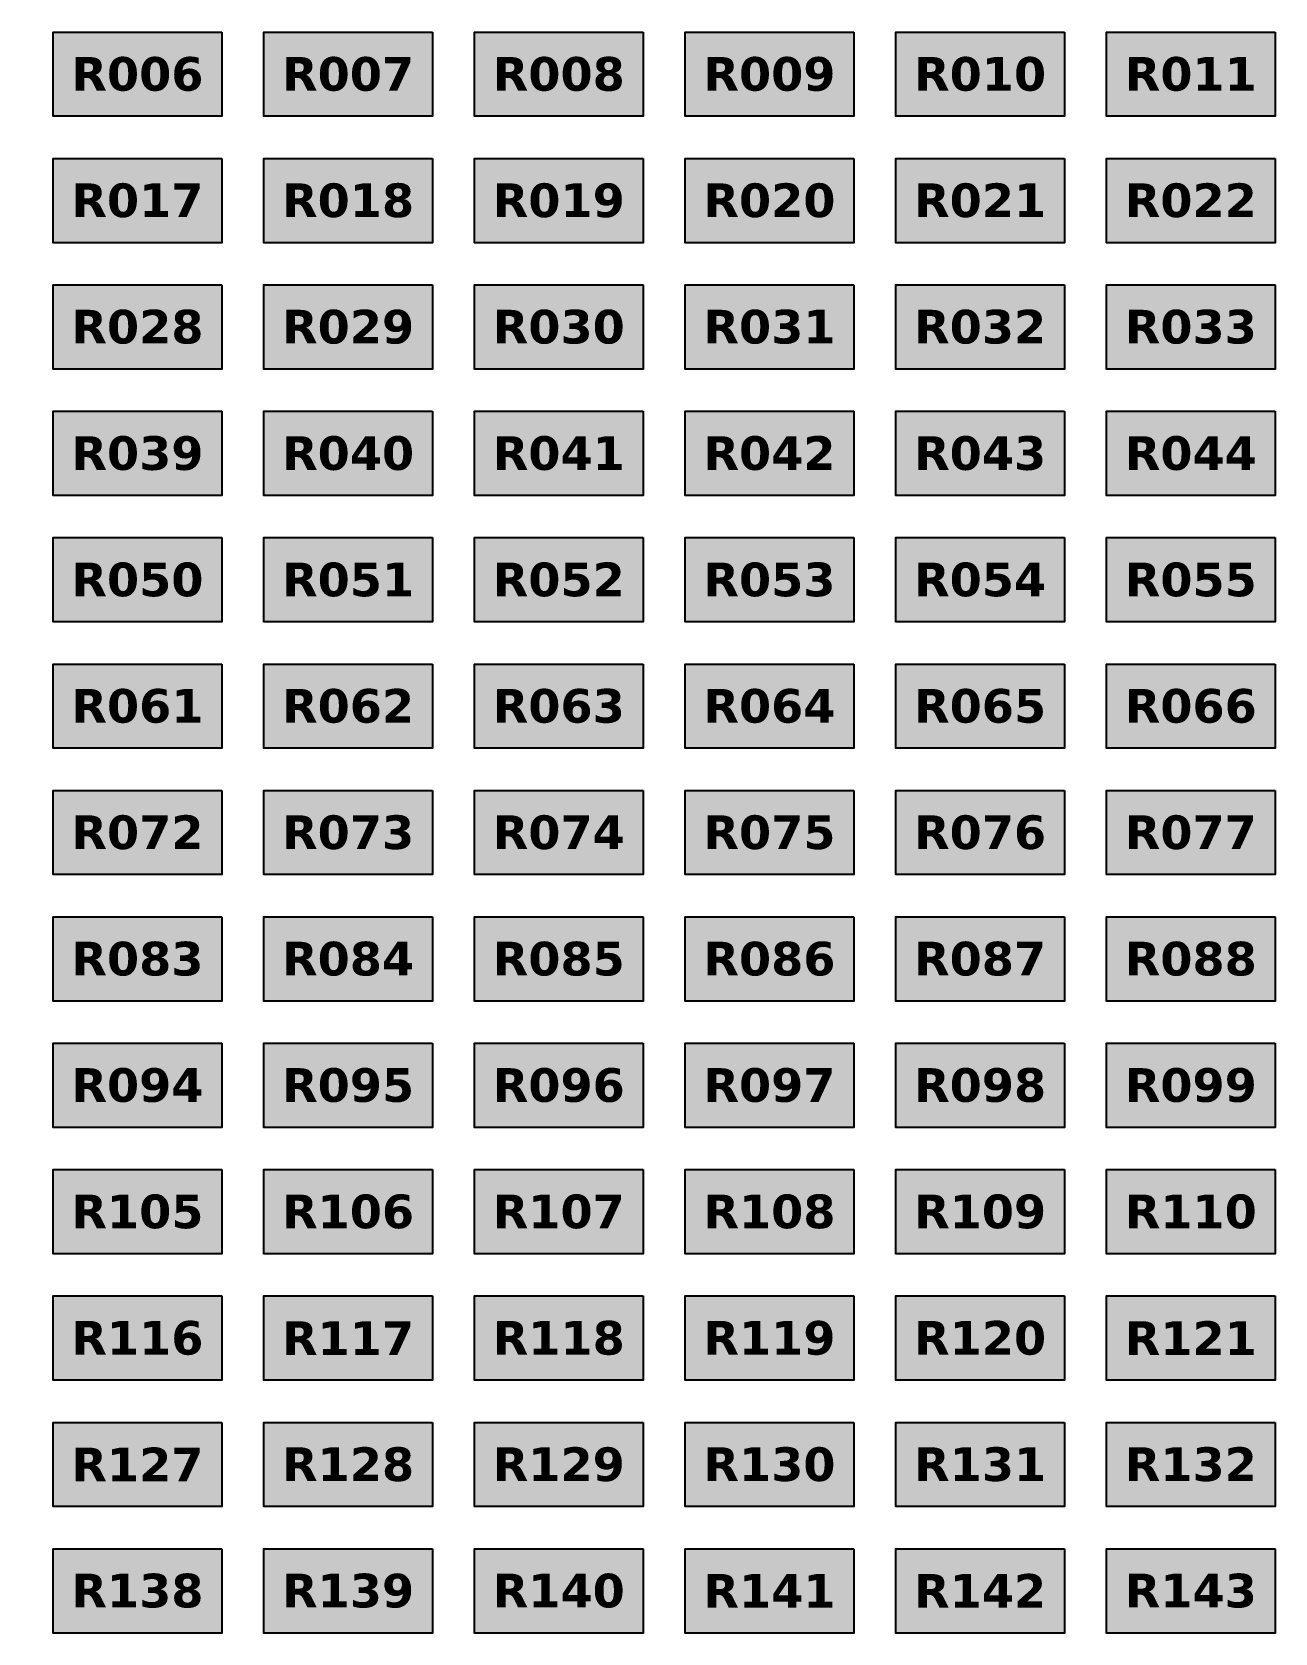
# Model space of a CAD drawing. Header units: millimetres. Extents: x 1820 to 2382, y 2557 to 2747.
# Drawn here: x 1942.1 to 2089.6, y 2557.2 to 2747.2 of the extents above; entities that cross this region are included whole.
import ezdxf

# ---------------------------------------------------------------- set-up
doc = ezdxf.new("R2010")
doc.units = ezdxf.units.MM
doc.styles.get("Standard").update_dxf_attribs({"font": 'arial.ttf'})

msp = doc.modelspace()

# ---------------------------------------------------------------- hatches: boundary and pattern name
h = msp.add_hatch(color=256)
h.dxf.hatch_style = 1
h.paths.add_polyline_path([(1839.58, 2737.21), (1839.58, 2747.21), (1819.58, 2747.21), (1819.58, 2737.21)])
h.paths.add_polyline_path([(1844.58, 2747.21), (1844.58, 2737.21), (1864.58, 2737.21), (1864.58, 2747.21)])
h.paths.add_polyline_path([(1869.58, 2747.21), (1869.58, 2737.21), (1889.58, 2737.21), (1889.58, 2747.21)])
h.paths.add_polyline_path([(1914.58, 2737.21), (1914.58, 2747.21), (1894.58, 2747.21), (1894.58, 2737.21)])
h.paths.add_polyline_path([(1939.58, 2737.21), (1939.58, 2747.21), (1919.58, 2747.21), (1919.58, 2737.21)])
h.paths.add_polyline_path([(1964.58, 2737.21), (1964.58, 2747.21), (1944.58, 2747.21), (1944.58, 2737.21)])
h.paths.add_polyline_path([(1969.58, 2737.21), (1989.58, 2737.21), (1989.58, 2747.21), (1969.58, 2747.21)])
h.paths.add_polyline_path([(2014.58, 2737.21), (2014.58, 2747.21), (1994.58, 2747.21), (1994.58, 2737.21)])
h.paths.add_polyline_path([(2019.58, 2737.21), (2039.58, 2737.21), (2039.58, 2747.21), (2019.58, 2747.21)])
h.paths.add_polyline_path([(2064.58, 2737.21), (2064.58, 2747.21), (2044.58, 2747.21), (2044.58, 2737.21)])
h.paths.add_polyline_path([(2089.58, 2737.21), (2089.58, 2747.21), (2069.58, 2747.21), (2069.58, 2737.21)])
h = msp.add_hatch(color=256)
h.dxf.hatch_style = 1
h.paths.add_polyline_path([(1839.58, 2722.21), (1839.58, 2732.21), (1819.58, 2732.21), (1819.58, 2722.21)])
h.paths.add_polyline_path([(1844.58, 2732.21), (1844.58, 2722.21), (1864.58, 2722.21), (1864.58, 2732.21)])
h.paths.add_polyline_path([(1869.58, 2732.21), (1869.58, 2722.21), (1889.58, 2722.21), (1889.58, 2732.21)])
h.paths.add_polyline_path([(1914.58, 2722.21), (1914.58, 2732.21), (1894.58, 2732.21), (1894.58, 2722.21)])
h.paths.add_polyline_path([(1939.58, 2722.21), (1939.58, 2732.21), (1919.58, 2732.21), (1919.58, 2722.21)])
h.paths.add_polyline_path([(1964.58, 2722.21), (1964.58, 2732.21), (1944.58, 2732.21), (1944.58, 2722.21)])
h.paths.add_polyline_path([(1969.58, 2722.21), (1989.58, 2722.21), (1989.58, 2732.21), (1969.58, 2732.21)])
h.paths.add_polyline_path([(2014.58, 2722.21), (2014.58, 2732.21), (1994.58, 2732.21), (1994.58, 2722.21)])
h.paths.add_polyline_path([(2019.58, 2722.21), (2039.58, 2722.21), (2039.58, 2732.21), (2019.58, 2732.21)])
h.paths.add_polyline_path([(2064.58, 2722.21), (2064.58, 2732.21), (2044.58, 2732.21), (2044.58, 2722.21)])
h.paths.add_polyline_path([(2089.58, 2722.21), (2089.58, 2732.21), (2069.58, 2732.21), (2069.58, 2722.21)])
h = msp.add_hatch(color=256)
h.dxf.hatch_style = 1
h.paths.add_polyline_path([(1839.58, 2707.21), (1839.58, 2717.21), (1819.58, 2717.21), (1819.58, 2707.21)])
h.paths.add_polyline_path([(1844.58, 2717.21), (1844.58, 2707.21), (1864.58, 2707.21), (1864.58, 2717.21)])
h.paths.add_polyline_path([(1869.58, 2717.21), (1869.58, 2707.21), (1889.58, 2707.21), (1889.58, 2717.21)])
h.paths.add_polyline_path([(1914.58, 2707.21), (1914.58, 2717.21), (1894.58, 2717.21), (1894.58, 2707.21)])
h.paths.add_polyline_path([(1939.58, 2707.21), (1939.58, 2717.21), (1919.58, 2717.21), (1919.58, 2707.21)])
h.paths.add_polyline_path([(1964.58, 2707.21), (1964.58, 2717.21), (1944.58, 2717.21), (1944.58, 2707.21)])
h.paths.add_polyline_path([(1969.58, 2707.21), (1989.58, 2707.21), (1989.58, 2717.21), (1969.58, 2717.21)])
h.paths.add_polyline_path([(2014.58, 2707.21), (2014.58, 2717.21), (1994.58, 2717.21), (1994.58, 2707.21)])
h.paths.add_polyline_path([(2019.58, 2707.21), (2039.58, 2707.21), (2039.58, 2717.21), (2019.58, 2717.21)])
h.paths.add_polyline_path([(2064.58, 2707.21), (2064.58, 2717.21), (2044.58, 2717.21), (2044.58, 2707.21)])
h.paths.add_polyline_path([(2089.58, 2707.21), (2089.58, 2717.21), (2069.58, 2717.21), (2069.58, 2707.21)])
h = msp.add_hatch(color=256)
h.dxf.hatch_style = 1
h.paths.add_polyline_path([(1839.58, 2692.21), (1839.58, 2702.21), (1819.58, 2702.21), (1819.58, 2692.21)])
h.paths.add_polyline_path([(1844.58, 2702.21), (1844.58, 2692.21), (1864.58, 2692.21), (1864.58, 2702.21)])
h.paths.add_polyline_path([(1869.58, 2702.21), (1869.58, 2692.21), (1889.58, 2692.21), (1889.58, 2702.21)])
h.paths.add_polyline_path([(1914.58, 2692.21), (1914.58, 2702.21), (1894.58, 2702.21), (1894.58, 2692.21)])
h.paths.add_polyline_path([(1939.58, 2692.21), (1939.58, 2702.21), (1919.58, 2702.21), (1919.58, 2692.21)])
h.paths.add_polyline_path([(1964.58, 2692.21), (1964.58, 2702.21), (1944.58, 2702.21), (1944.58, 2692.21)])
h.paths.add_polyline_path([(1969.58, 2692.21), (1989.58, 2692.21), (1989.58, 2702.21), (1969.58, 2702.21)])
h.paths.add_polyline_path([(2014.58, 2692.21), (2014.58, 2702.21), (1994.58, 2702.21), (1994.58, 2692.21)])
h.paths.add_polyline_path([(2019.58, 2692.21), (2039.58, 2692.21), (2039.58, 2702.21), (2019.58, 2702.21)])
h.paths.add_polyline_path([(2064.58, 2692.21), (2064.58, 2702.21), (2044.58, 2702.21), (2044.58, 2692.21)])
h.paths.add_polyline_path([(2089.58, 2692.21), (2089.58, 2702.21), (2069.58, 2702.21), (2069.58, 2692.21)])
h = msp.add_hatch(color=256)
h.dxf.hatch_style = 1
h.paths.add_polyline_path([(1839.58, 2677.21), (1839.58, 2687.21), (1819.58, 2687.21), (1819.58, 2677.21)])
h.paths.add_polyline_path([(1844.58, 2687.21), (1844.58, 2677.21), (1864.58, 2677.21), (1864.58, 2687.21)])
h.paths.add_polyline_path([(1869.58, 2687.21), (1869.58, 2677.21), (1889.58, 2677.21), (1889.58, 2687.21)])
h.paths.add_polyline_path([(1914.58, 2677.21), (1914.58, 2687.21), (1894.58, 2687.21), (1894.58, 2677.21)])
h.paths.add_polyline_path([(1939.58, 2677.21), (1939.58, 2687.21), (1919.58, 2687.21), (1919.58, 2677.21)])
h.paths.add_polyline_path([(1964.58, 2677.21), (1964.58, 2687.21), (1944.58, 2687.21), (1944.58, 2677.21)])
h.paths.add_polyline_path([(1969.58, 2677.21), (1989.58, 2677.21), (1989.58, 2687.21), (1969.58, 2687.21)])
h.paths.add_polyline_path([(2014.58, 2677.21), (2014.58, 2687.21), (1994.58, 2687.21), (1994.58, 2677.21)])
h.paths.add_polyline_path([(2019.58, 2677.21), (2039.58, 2677.21), (2039.58, 2687.21), (2019.58, 2687.21)])
h.paths.add_polyline_path([(2064.58, 2677.21), (2064.58, 2687.21), (2044.58, 2687.21), (2044.58, 2677.21)])
h.paths.add_polyline_path([(2089.58, 2677.21), (2089.58, 2687.21), (2069.58, 2687.21), (2069.58, 2677.21)])
h = msp.add_hatch(color=256)
h.dxf.hatch_style = 1
h.paths.add_polyline_path([(1839.58, 2662.21), (1839.58, 2672.21), (1819.58, 2672.21), (1819.58, 2662.21)])
h.paths.add_polyline_path([(1844.58, 2672.21), (1844.58, 2662.21), (1864.58, 2662.21), (1864.58, 2672.21)])
h.paths.add_polyline_path([(1869.58, 2672.21), (1869.58, 2662.21), (1889.58, 2662.21), (1889.58, 2672.21)])
h.paths.add_polyline_path([(1914.58, 2662.21), (1914.58, 2672.21), (1894.58, 2672.21), (1894.58, 2662.21)])
h.paths.add_polyline_path([(1939.58, 2662.21), (1939.58, 2672.21), (1919.58, 2672.21), (1919.58, 2662.21)])
h.paths.add_polyline_path([(1964.58, 2662.21), (1964.58, 2672.21), (1944.58, 2672.21), (1944.58, 2662.21)])
h.paths.add_polyline_path([(1969.58, 2662.21), (1989.58, 2662.21), (1989.58, 2672.21), (1969.58, 2672.21)])
h.paths.add_polyline_path([(2014.58, 2662.21), (2014.58, 2672.21), (1994.58, 2672.21), (1994.58, 2662.21)])
h.paths.add_polyline_path([(2019.58, 2662.21), (2039.58, 2662.21), (2039.58, 2672.21), (2019.58, 2672.21)])
h.paths.add_polyline_path([(2064.58, 2662.21), (2064.58, 2672.21), (2044.58, 2672.21), (2044.58, 2662.21)])
h.paths.add_polyline_path([(2089.58, 2662.21), (2089.58, 2672.21), (2069.58, 2672.21), (2069.58, 2662.21)])
h = msp.add_hatch(color=256)
h.dxf.hatch_style = 1
h.paths.add_polyline_path([(1839.58, 2647.21), (1839.58, 2657.21), (1819.58, 2657.21), (1819.58, 2647.21)])
h.paths.add_polyline_path([(1844.58, 2657.21), (1844.58, 2647.21), (1864.58, 2647.21), (1864.58, 2657.21)])
h.paths.add_polyline_path([(1869.58, 2657.21), (1869.58, 2647.21), (1889.58, 2647.21), (1889.58, 2657.21)])
h.paths.add_polyline_path([(1914.58, 2647.21), (1914.58, 2657.21), (1894.58, 2657.21), (1894.58, 2647.21)])
h.paths.add_polyline_path([(1939.58, 2647.21), (1939.58, 2657.21), (1919.58, 2657.21), (1919.58, 2647.21)])
h.paths.add_polyline_path([(1964.58, 2647.21), (1964.58, 2657.21), (1944.58, 2657.21), (1944.58, 2647.21)])
h.paths.add_polyline_path([(1969.58, 2647.21), (1989.58, 2647.21), (1989.58, 2657.21), (1969.58, 2657.21)])
h.paths.add_polyline_path([(2014.58, 2647.21), (2014.58, 2657.21), (1994.58, 2657.21), (1994.58, 2647.21)])
h.paths.add_polyline_path([(2019.58, 2647.21), (2039.58, 2647.21), (2039.58, 2657.21), (2019.58, 2657.21)])
h.paths.add_polyline_path([(2064.58, 2647.21), (2064.58, 2657.21), (2044.58, 2657.21), (2044.58, 2647.21)])
h.paths.add_polyline_path([(2089.58, 2647.21), (2089.58, 2657.21), (2069.58, 2657.21), (2069.58, 2647.21)])
h = msp.add_hatch(color=256)
h.dxf.hatch_style = 1
h.paths.add_polyline_path([(1839.58, 2632.21), (1839.58, 2642.21), (1819.58, 2642.21), (1819.58, 2632.21)])
h.paths.add_polyline_path([(1844.58, 2642.21), (1844.58, 2632.21), (1864.58, 2632.21), (1864.58, 2642.21)])
h.paths.add_polyline_path([(1869.58, 2642.21), (1869.58, 2632.21), (1889.58, 2632.21), (1889.58, 2642.21)])
h.paths.add_polyline_path([(1914.58, 2632.21), (1914.58, 2642.21), (1894.58, 2642.21), (1894.58, 2632.21)])
h.paths.add_polyline_path([(1939.58, 2632.21), (1939.58, 2642.21), (1919.58, 2642.21), (1919.58, 2632.21)])
h.paths.add_polyline_path([(1964.58, 2632.21), (1964.58, 2642.21), (1944.58, 2642.21), (1944.58, 2632.21)])
h.paths.add_polyline_path([(1969.58, 2632.21), (1989.58, 2632.21), (1989.58, 2642.21), (1969.58, 2642.21)])
h.paths.add_polyline_path([(2014.58, 2632.21), (2014.58, 2642.21), (1994.58, 2642.21), (1994.58, 2632.21)])
h.paths.add_polyline_path([(2019.58, 2632.21), (2039.58, 2632.21), (2039.58, 2642.21), (2019.58, 2642.21)])
h.paths.add_polyline_path([(2064.58, 2632.21), (2064.58, 2642.21), (2044.58, 2642.21), (2044.58, 2632.21)])
h.paths.add_polyline_path([(2089.58, 2632.21), (2089.58, 2642.21), (2069.58, 2642.21), (2069.58, 2632.21)])
h = msp.add_hatch(color=256)
h.dxf.hatch_style = 1
h.paths.add_polyline_path([(1839.58, 2617.21), (1839.58, 2627.21), (1819.58, 2627.21), (1819.58, 2617.21)])
h.paths.add_polyline_path([(1844.58, 2627.21), (1844.58, 2617.21), (1864.58, 2617.21), (1864.58, 2627.21)])
h.paths.add_polyline_path([(1869.58, 2627.21), (1869.58, 2617.21), (1889.58, 2617.21), (1889.58, 2627.21)])
h.paths.add_polyline_path([(1914.58, 2617.21), (1914.58, 2627.21), (1894.58, 2627.21), (1894.58, 2617.21)])
h.paths.add_polyline_path([(1939.58, 2617.21), (1939.58, 2627.21), (1919.58, 2627.21), (1919.58, 2617.21)])
h.paths.add_polyline_path([(1964.58, 2617.21), (1964.58, 2627.21), (1944.58, 2627.21), (1944.58, 2617.21)])
h.paths.add_polyline_path([(1969.58, 2617.21), (1989.58, 2617.21), (1989.58, 2627.21), (1969.58, 2627.21)])
h.paths.add_polyline_path([(2014.58, 2617.21), (2014.58, 2627.21), (1994.58, 2627.21), (1994.58, 2617.21)])
h.paths.add_polyline_path([(2019.58, 2617.21), (2039.58, 2617.21), (2039.58, 2627.21), (2019.58, 2627.21)])
h.paths.add_polyline_path([(2064.58, 2617.21), (2064.58, 2627.21), (2044.58, 2627.21), (2044.58, 2617.21)])
h.paths.add_polyline_path([(2089.58, 2617.21), (2089.58, 2627.21), (2069.58, 2627.21), (2069.58, 2617.21)])
h = msp.add_hatch(color=256)
h.dxf.hatch_style = 1
h.paths.add_polyline_path([(1839.58, 2602.21), (1839.58, 2612.21), (1819.58, 2612.21), (1819.58, 2602.21)])
h.paths.add_polyline_path([(1844.58, 2612.21), (1844.58, 2602.21), (1864.58, 2602.21), (1864.58, 2612.21)])
h.paths.add_polyline_path([(1869.58, 2612.21), (1869.58, 2602.21), (1889.58, 2602.21), (1889.58, 2612.21)])
h.paths.add_polyline_path([(1914.58, 2602.21), (1914.58, 2612.21), (1894.58, 2612.21), (1894.58, 2602.21)])
h.paths.add_polyline_path([(1939.58, 2602.21), (1939.58, 2612.21), (1919.58, 2612.21), (1919.58, 2602.21)])
h.paths.add_polyline_path([(1964.58, 2602.21), (1964.58, 2612.21), (1944.58, 2612.21), (1944.58, 2602.21)])
h.paths.add_polyline_path([(1969.58, 2602.21), (1989.58, 2602.21), (1989.58, 2612.21), (1969.58, 2612.21)])
h.paths.add_polyline_path([(2014.58, 2602.21), (2014.58, 2612.21), (1994.58, 2612.21), (1994.58, 2602.21)])
h.paths.add_polyline_path([(2019.58, 2602.21), (2039.58, 2602.21), (2039.58, 2612.21), (2019.58, 2612.21)])
h.paths.add_polyline_path([(2064.58, 2602.21), (2064.58, 2612.21), (2044.58, 2612.21), (2044.58, 2602.21)])
h.paths.add_polyline_path([(2089.58, 2602.21), (2089.58, 2612.21), (2069.58, 2612.21), (2069.58, 2602.21)])
h = msp.add_hatch(color=256)
h.dxf.hatch_style = 1
h.paths.add_polyline_path([(1839.58, 2587.21), (1839.58, 2597.21), (1819.58, 2597.21), (1819.58, 2587.21)])
h.paths.add_polyline_path([(1844.58, 2597.21), (1844.58, 2587.21), (1864.58, 2587.21), (1864.58, 2597.21)])
h.paths.add_polyline_path([(1869.58, 2597.21), (1869.58, 2587.21), (1889.58, 2587.21), (1889.58, 2597.21)])
h.paths.add_polyline_path([(1914.58, 2587.21), (1914.58, 2597.21), (1894.58, 2597.21), (1894.58, 2587.21)])
h.paths.add_polyline_path([(1939.58, 2587.21), (1939.58, 2597.21), (1919.58, 2597.21), (1919.58, 2587.21)])
h.paths.add_polyline_path([(1964.58, 2587.21), (1964.58, 2597.21), (1944.58, 2597.21), (1944.58, 2587.21)])
h.paths.add_polyline_path([(1969.58, 2587.21), (1989.58, 2587.21), (1989.58, 2597.21), (1969.58, 2597.21)])
h.paths.add_polyline_path([(2014.58, 2587.21), (2014.58, 2597.21), (1994.58, 2597.21), (1994.58, 2587.21)])
h.paths.add_polyline_path([(2019.58, 2587.21), (2039.58, 2587.21), (2039.58, 2597.21), (2019.58, 2597.21)])
h.paths.add_polyline_path([(2064.58, 2587.21), (2064.58, 2597.21), (2044.58, 2597.21), (2044.58, 2587.21)])
h.paths.add_polyline_path([(2089.58, 2587.21), (2089.58, 2597.21), (2069.58, 2597.21), (2069.58, 2587.21)])
h = msp.add_hatch(color=256)
h.dxf.hatch_style = 1
h.paths.add_polyline_path([(1839.58, 2572.21), (1839.58, 2582.21), (1819.58, 2582.21), (1819.58, 2572.21)])
h.paths.add_polyline_path([(1844.58, 2582.21), (1844.58, 2572.21), (1864.58, 2572.21), (1864.58, 2582.21)])
h.paths.add_polyline_path([(1869.58, 2582.21), (1869.58, 2572.21), (1889.58, 2572.21), (1889.58, 2582.21)])
h.paths.add_polyline_path([(1914.58, 2572.21), (1914.58, 2582.21), (1894.58, 2582.21), (1894.58, 2572.21)])
h.paths.add_polyline_path([(1939.58, 2572.21), (1939.58, 2582.21), (1919.58, 2582.21), (1919.58, 2572.21)])
h.paths.add_polyline_path([(1964.58, 2572.21), (1964.58, 2582.21), (1944.58, 2582.21), (1944.58, 2572.21)])
h.paths.add_polyline_path([(1969.58, 2572.21), (1989.58, 2572.21), (1989.58, 2582.21), (1969.58, 2582.21)])
h.paths.add_polyline_path([(2014.58, 2572.21), (2014.58, 2582.21), (1994.58, 2582.21), (1994.58, 2572.21)])
h.paths.add_polyline_path([(2019.58, 2572.21), (2039.58, 2572.21), (2039.58, 2582.21), (2019.58, 2582.21)])
h.paths.add_polyline_path([(2064.58, 2572.21), (2064.58, 2582.21), (2044.58, 2582.21), (2044.58, 2572.21)])
h.paths.add_polyline_path([(2089.58, 2572.21), (2089.58, 2582.21), (2069.58, 2582.21), (2069.58, 2572.21)])
h = msp.add_hatch(color=256)
h.dxf.hatch_style = 1
h.paths.add_polyline_path([(1839.58, 2557.21), (1839.58, 2567.21), (1819.58, 2567.21), (1819.58, 2557.21)])
h.paths.add_polyline_path([(1844.58, 2567.21), (1844.58, 2557.21), (1864.58, 2557.21), (1864.58, 2567.21)])
h.paths.add_polyline_path([(1869.58, 2567.21), (1869.58, 2557.21), (1889.58, 2557.21), (1889.58, 2567.21)])
h.paths.add_polyline_path([(1914.58, 2557.21), (1914.58, 2567.21), (1894.58, 2567.21), (1894.58, 2557.21)])
h.paths.add_polyline_path([(1939.58, 2557.21), (1939.58, 2567.21), (1919.58, 2567.21), (1919.58, 2557.21)])
h.paths.add_polyline_path([(1964.58, 2557.21), (1964.58, 2567.21), (1944.58, 2567.21), (1944.58, 2557.21)])
h.paths.add_polyline_path([(1969.58, 2557.21), (1989.58, 2557.21), (1989.58, 2567.21), (1969.58, 2567.21)])
h.paths.add_polyline_path([(2014.58, 2557.21), (2014.58, 2567.21), (1994.58, 2567.21), (1994.58, 2557.21)])
h.paths.add_polyline_path([(2019.58, 2557.21), (2039.58, 2557.21), (2039.58, 2567.21), (2019.58, 2567.21)])
h.paths.add_polyline_path([(2064.58, 2557.21), (2064.58, 2567.21), (2044.58, 2567.21), (2044.58, 2557.21)])
h.paths.add_polyline_path([(2089.58, 2557.21), (2089.58, 2567.21), (2069.58, 2567.21), (2069.58, 2557.21)])

# ---------------------------------------------------------------- linework, layer by layer
at = {"color": 7, "true_color": 0xffffff}
for points in [[(1964.58, 2747.21), (1964.58, 2737.21), (1944.58, 2737.21), (1944.58, 2747.21)], [(1964.58, 2747.21), (1964.58, 2737.21), (1944.58, 2737.21), (1944.58, 2747.21)], [(1989.58, 2747.21), (1989.58, 2737.21), (1969.58, 2737.21), (1969.58, 2747.21)], [(1989.58, 2747.21), (1989.58, 2737.21), (1969.58, 2737.21), (1969.58, 2747.21)], [(2014.58, 2747.21), (2014.58, 2737.21), (1994.58, 2737.21), (1994.58, 2747.21)], [(2014.58, 2747.21), (2014.58, 2737.21), (1994.58, 2737.21), (1994.58, 2747.21)], [(2039.58, 2747.21), (2039.58, 2737.21), (2019.58, 2737.21), (2019.58, 2747.21)], [(2039.58, 2747.21), (2039.58, 2737.21), (2019.58, 2737.21), (2019.58, 2747.21)], [(2064.58, 2747.21), (2064.58, 2737.21), (2044.58, 2737.21), (2044.58, 2747.21)], [(2064.58, 2747.21), (2064.58, 2737.21), (2044.58, 2737.21), (2044.58, 2747.21)], [(2089.58, 2747.21), (2089.58, 2737.21), (2069.58, 2737.21), (2069.58, 2747.21)], [(2089.58, 2747.21), (2089.58, 2737.21), (2069.58, 2737.21), (2069.58, 2747.21)], [(1964.58, 2732.21), (1964.58, 2722.21), (1944.58, 2722.21), (1944.58, 2732.21)], [(1964.58, 2732.21), (1964.58, 2722.21), (1944.58, 2722.21), (1944.58, 2732.21)], [(1989.58, 2732.21), (1989.58, 2722.21), (1969.58, 2722.21), (1969.58, 2732.21)], [(1989.58, 2732.21), (1989.58, 2722.21), (1969.58, 2722.21), (1969.58, 2732.21)], [(2014.58, 2732.21), (2014.58, 2722.21), (1994.58, 2722.21), (1994.58, 2732.21)], [(2014.58, 2732.21), (2014.58, 2722.21), (1994.58, 2722.21), (1994.58, 2732.21)], [(2039.58, 2732.21), (2039.58, 2722.21), (2019.58, 2722.21), (2019.58, 2732.21)], [(2039.58, 2732.21), (2039.58, 2722.21), (2019.58, 2722.21), (2019.58, 2732.21)], [(2064.58, 2732.21), (2064.58, 2722.21), (2044.58, 2722.21), (2044.58, 2732.21)], [(2064.58, 2732.21), (2064.58, 2722.21), (2044.58, 2722.21), (2044.58, 2732.21)], [(2089.58, 2732.21), (2089.58, 2722.21), (2069.58, 2722.21), (2069.58, 2732.21)], [(2089.58, 2732.21), (2089.58, 2722.21), (2069.58, 2722.21), (2069.58, 2732.21)], [(1964.58, 2717.21), (1964.58, 2707.21), (1944.58, 2707.21), (1944.58, 2717.21)], [(1964.58, 2717.21), (1964.58, 2707.21), (1944.58, 2707.21), (1944.58, 2717.21)], [(1989.58, 2717.21), (1989.58, 2707.21), (1969.58, 2707.21), (1969.58, 2717.21)], [(1989.58, 2717.21), (1989.58, 2707.21), (1969.58, 2707.21), (1969.58, 2717.21)], [(2014.58, 2717.21), (2014.58, 2707.21), (1994.58, 2707.21), (1994.58, 2717.21)], [(2014.58, 2717.21), (2014.58, 2707.21), (1994.58, 2707.21), (1994.58, 2717.21)], [(2039.58, 2717.21), (2039.58, 2707.21), (2019.58, 2707.21), (2019.58, 2717.21)], [(2039.58, 2717.21), (2039.58, 2707.21), (2019.58, 2707.21), (2019.58, 2717.21)], [(2064.58, 2717.21), (2064.58, 2707.21), (2044.58, 2707.21), (2044.58, 2717.21)], [(2064.58, 2717.21), (2064.58, 2707.21), (2044.58, 2707.21), (2044.58, 2717.21)], [(2089.58, 2717.21), (2089.58, 2707.21), (2069.58, 2707.21), (2069.58, 2717.21)], [(2089.58, 2717.21), (2089.58, 2707.21), (2069.58, 2707.21), (2069.58, 2717.21)], [(1964.58, 2702.21), (1964.58, 2692.21), (1944.58, 2692.21), (1944.58, 2702.21)], [(1964.58, 2702.21), (1964.58, 2692.21), (1944.58, 2692.21), (1944.58, 2702.21)], [(1989.58, 2702.21), (1989.58, 2692.21), (1969.58, 2692.21), (1969.58, 2702.21)], [(1989.58, 2702.21), (1989.58, 2692.21), (1969.58, 2692.21), (1969.58, 2702.21)], [(2014.58, 2702.21), (2014.58, 2692.21), (1994.58, 2692.21), (1994.58, 2702.21)], [(2014.58, 2702.21), (2014.58, 2692.21), (1994.58, 2692.21), (1994.58, 2702.21)], [(2039.58, 2702.21), (2039.58, 2692.21), (2019.58, 2692.21), (2019.58, 2702.21)], [(2039.58, 2702.21), (2039.58, 2692.21), (2019.58, 2692.21), (2019.58, 2702.21)], [(2064.58, 2702.21), (2064.58, 2692.21), (2044.58, 2692.21), (2044.58, 2702.21)], [(2064.58, 2702.21), (2064.58, 2692.21), (2044.58, 2692.21), (2044.58, 2702.21)], [(2089.58, 2702.21), (2089.58, 2692.21), (2069.58, 2692.21), (2069.58, 2702.21)], [(2089.58, 2702.21), (2089.58, 2692.21), (2069.58, 2692.21), (2069.58, 2702.21)], [(1964.58, 2687.21), (1964.58, 2677.21), (1944.58, 2677.21), (1944.58, 2687.21)], [(1964.58, 2687.21), (1964.58, 2677.21), (1944.58, 2677.21), (1944.58, 2687.21)], [(1989.58, 2687.21), (1989.58, 2677.21), (1969.58, 2677.21), (1969.58, 2687.21)], [(1989.58, 2687.21), (1989.58, 2677.21), (1969.58, 2677.21), (1969.58, 2687.21)], [(2014.58, 2687.21), (2014.58, 2677.21), (1994.58, 2677.21), (1994.58, 2687.21)], [(2014.58, 2687.21), (2014.58, 2677.21), (1994.58, 2677.21), (1994.58, 2687.21)], [(2039.58, 2687.21), (2039.58, 2677.21), (2019.58, 2677.21), (2019.58, 2687.21)], [(2039.58, 2687.21), (2039.58, 2677.21), (2019.58, 2677.21), (2019.58, 2687.21)], [(2064.58, 2687.21), (2064.58, 2677.21), (2044.58, 2677.21), (2044.58, 2687.21)], [(2064.58, 2687.21), (2064.58, 2677.21), (2044.58, 2677.21), (2044.58, 2687.21)], [(2089.58, 2687.21), (2089.58, 2677.21), (2069.58, 2677.21), (2069.58, 2687.21)], [(2089.58, 2687.21), (2089.58, 2677.21), (2069.58, 2677.21), (2069.58, 2687.21)], [(1964.58, 2672.21), (1964.58, 2662.21), (1944.58, 2662.21), (1944.58, 2672.21)], [(1964.58, 2672.21), (1964.58, 2662.21), (1944.58, 2662.21), (1944.58, 2672.21)], [(1989.58, 2672.21), (1989.58, 2662.21), (1969.58, 2662.21), (1969.58, 2672.21)], [(1989.58, 2672.21), (1989.58, 2662.21), (1969.58, 2662.21), (1969.58, 2672.21)], [(2014.58, 2672.21), (2014.58, 2662.21), (1994.58, 2662.21), (1994.58, 2672.21)], [(2014.58, 2672.21), (2014.58, 2662.21), (1994.58, 2662.21), (1994.58, 2672.21)], [(2039.58, 2672.21), (2039.58, 2662.21), (2019.58, 2662.21), (2019.58, 2672.21)], [(2039.58, 2672.21), (2039.58, 2662.21), (2019.58, 2662.21), (2019.58, 2672.21)], [(2064.58, 2672.21), (2064.58, 2662.21), (2044.58, 2662.21), (2044.58, 2672.21)], [(2064.58, 2672.21), (2064.58, 2662.21), (2044.58, 2662.21), (2044.58, 2672.21)], [(2089.58, 2672.21), (2089.58, 2662.21), (2069.58, 2662.21), (2069.58, 2672.21)], [(2089.58, 2672.21), (2089.58, 2662.21), (2069.58, 2662.21), (2069.58, 2672.21)], [(1964.58, 2657.21), (1964.58, 2647.21), (1944.58, 2647.21), (1944.58, 2657.21)], [(1964.58, 2657.21), (1964.58, 2647.21), (1944.58, 2647.21), (1944.58, 2657.21)], [(1989.58, 2657.21), (1989.58, 2647.21), (1969.58, 2647.21), (1969.58, 2657.21)], [(1989.58, 2657.21), (1989.58, 2647.21), (1969.58, 2647.21), (1969.58, 2657.21)], [(2014.58, 2657.21), (2014.58, 2647.21), (1994.58, 2647.21), (1994.58, 2657.21)], [(2014.58, 2657.21), (2014.58, 2647.21), (1994.58, 2647.21), (1994.58, 2657.21)], [(2039.58, 2657.21), (2039.58, 2647.21), (2019.58, 2647.21), (2019.58, 2657.21)], [(2039.58, 2657.21), (2039.58, 2647.21), (2019.58, 2647.21), (2019.58, 2657.21)], [(2064.58, 2657.21), (2064.58, 2647.21), (2044.58, 2647.21), (2044.58, 2657.21)], [(2064.58, 2657.21), (2064.58, 2647.21), (2044.58, 2647.21), (2044.58, 2657.21)], [(2089.58, 2657.21), (2089.58, 2647.21), (2069.58, 2647.21), (2069.58, 2657.21)], [(2089.58, 2657.21), (2089.58, 2647.21), (2069.58, 2647.21), (2069.58, 2657.21)], [(1964.58, 2642.21), (1964.58, 2632.21), (1944.58, 2632.21), (1944.58, 2642.21)], [(1964.58, 2642.21), (1964.58, 2632.21), (1944.58, 2632.21), (1944.58, 2642.21)], [(1989.58, 2642.21), (1989.58, 2632.21), (1969.58, 2632.21), (1969.58, 2642.21)], [(1989.58, 2642.21), (1989.58, 2632.21), (1969.58, 2632.21), (1969.58, 2642.21)], [(2014.58, 2642.21), (2014.58, 2632.21), (1994.58, 2632.21), (1994.58, 2642.21)], [(2014.58, 2642.21), (2014.58, 2632.21), (1994.58, 2632.21), (1994.58, 2642.21)], [(2039.58, 2642.21), (2039.58, 2632.21), (2019.58, 2632.21), (2019.58, 2642.21)], [(2039.58, 2642.21), (2039.58, 2632.21), (2019.58, 2632.21), (2019.58, 2642.21)], [(2064.58, 2642.21), (2064.58, 2632.21), (2044.58, 2632.21), (2044.58, 2642.21)], [(2064.58, 2642.21), (2064.58, 2632.21), (2044.58, 2632.21), (2044.58, 2642.21)], [(2089.58, 2642.21), (2089.58, 2632.21), (2069.58, 2632.21), (2069.58, 2642.21)], [(2089.58, 2642.21), (2089.58, 2632.21), (2069.58, 2632.21), (2069.58, 2642.21)], [(1964.58, 2627.21), (1964.58, 2617.21), (1944.58, 2617.21), (1944.58, 2627.21)], [(1964.58, 2627.21), (1964.58, 2617.21), (1944.58, 2617.21), (1944.58, 2627.21)], [(1989.58, 2627.21), (1989.58, 2617.21), (1969.58, 2617.21), (1969.58, 2627.21)], [(1989.58, 2627.21), (1989.58, 2617.21), (1969.58, 2617.21), (1969.58, 2627.21)], [(2014.58, 2627.21), (2014.58, 2617.21), (1994.58, 2617.21), (1994.58, 2627.21)], [(2014.58, 2627.21), (2014.58, 2617.21), (1994.58, 2617.21), (1994.58, 2627.21)], [(2039.58, 2627.21), (2039.58, 2617.21), (2019.58, 2617.21), (2019.58, 2627.21)], [(2039.58, 2627.21), (2039.58, 2617.21), (2019.58, 2617.21), (2019.58, 2627.21)], [(2064.58, 2627.21), (2064.58, 2617.21), (2044.58, 2617.21), (2044.58, 2627.21)], [(2064.58, 2627.21), (2064.58, 2617.21), (2044.58, 2617.21), (2044.58, 2627.21)], [(2089.58, 2627.21), (2089.58, 2617.21), (2069.58, 2617.21), (2069.58, 2627.21)], [(2089.58, 2627.21), (2089.58, 2617.21), (2069.58, 2617.21), (2069.58, 2627.21)], [(1964.58, 2612.21), (1964.58, 2602.21), (1944.58, 2602.21), (1944.58, 2612.21)], [(1964.58, 2612.21), (1964.58, 2602.21), (1944.58, 2602.21), (1944.58, 2612.21)], [(1989.58, 2612.21), (1989.58, 2602.21), (1969.58, 2602.21), (1969.58, 2612.21)], [(1989.58, 2612.21), (1989.58, 2602.21), (1969.58, 2602.21), (1969.58, 2612.21)], [(2014.58, 2612.21), (2014.58, 2602.21), (1994.58, 2602.21), (1994.58, 2612.21)], [(2014.58, 2612.21), (2014.58, 2602.21), (1994.58, 2602.21), (1994.58, 2612.21)], [(2039.58, 2612.21), (2039.58, 2602.21), (2019.58, 2602.21), (2019.58, 2612.21)], [(2039.58, 2612.21), (2039.58, 2602.21), (2019.58, 2602.21), (2019.58, 2612.21)], [(2064.58, 2612.21), (2064.58, 2602.21), (2044.58, 2602.21), (2044.58, 2612.21)], [(2064.58, 2612.21), (2064.58, 2602.21), (2044.58, 2602.21), (2044.58, 2612.21)], [(2089.58, 2612.21), (2089.58, 2602.21), (2069.58, 2602.21), (2069.58, 2612.21)], [(2089.58, 2612.21), (2089.58, 2602.21), (2069.58, 2602.21), (2069.58, 2612.21)], [(1964.58, 2597.21), (1964.58, 2587.21), (1944.58, 2587.21), (1944.58, 2597.21)], [(1964.58, 2597.21), (1964.58, 2587.21), (1944.58, 2587.21), (1944.58, 2597.21)], [(1989.58, 2597.21), (1989.58, 2587.21), (1969.58, 2587.21), (1969.58, 2597.21)], [(1989.58, 2597.21), (1989.58, 2587.21), (1969.58, 2587.21), (1969.58, 2597.21)], [(2014.58, 2597.21), (2014.58, 2587.21), (1994.58, 2587.21), (1994.58, 2597.21)], [(2014.58, 2597.21), (2014.58, 2587.21), (1994.58, 2587.21), (1994.58, 2597.21)], [(2039.58, 2597.21), (2039.58, 2587.21), (2019.58, 2587.21), (2019.58, 2597.21)], [(2039.58, 2597.21), (2039.58, 2587.21), (2019.58, 2587.21), (2019.58, 2597.21)], [(2064.58, 2597.21), (2064.58, 2587.21), (2044.58, 2587.21), (2044.58, 2597.21)], [(2064.58, 2597.21), (2064.58, 2587.21), (2044.58, 2587.21), (2044.58, 2597.21)], [(2089.58, 2597.21), (2089.58, 2587.21), (2069.58, 2587.21), (2069.58, 2597.21)], [(2089.58, 2597.21), (2089.58, 2587.21), (2069.58, 2587.21), (2069.58, 2597.21)], [(1964.58, 2582.21), (1964.58, 2572.21), (1944.58, 2572.21), (1944.58, 2582.21)], [(1964.58, 2582.21), (1964.58, 2572.21), (1944.58, 2572.21), (1944.58, 2582.21)], [(1989.58, 2582.21), (1989.58, 2572.21), (1969.58, 2572.21), (1969.58, 2582.21)], [(1989.58, 2582.21), (1989.58, 2572.21), (1969.58, 2572.21), (1969.58, 2582.21)], [(2014.58, 2582.21), (2014.58, 2572.21), (1994.58, 2572.21), (1994.58, 2582.21)], [(2014.58, 2582.21), (2014.58, 2572.21), (1994.58, 2572.21), (1994.58, 2582.21)], [(2039.58, 2582.21), (2039.58, 2572.21), (2019.58, 2572.21), (2019.58, 2582.21)], [(2039.58, 2582.21), (2039.58, 2572.21), (2019.58, 2572.21), (2019.58, 2582.21)], [(2064.58, 2582.21), (2064.58, 2572.21), (2044.58, 2572.21), (2044.58, 2582.21)], [(2064.58, 2582.21), (2064.58, 2572.21), (2044.58, 2572.21), (2044.58, 2582.21)], [(2089.58, 2582.21), (2089.58, 2572.21), (2069.58, 2572.21), (2069.58, 2582.21)], [(2089.58, 2582.21), (2089.58, 2572.21), (2069.58, 2572.21), (2069.58, 2582.21)], [(1964.58, 2567.21), (1964.58, 2557.21), (1944.58, 2557.21), (1944.58, 2567.21)], [(1964.58, 2567.21), (1964.58, 2557.21), (1944.58, 2557.21), (1944.58, 2567.21)], [(1989.58, 2567.21), (1989.58, 2557.21), (1969.58, 2557.21), (1969.58, 2567.21)], [(1989.58, 2567.21), (1989.58, 2557.21), (1969.58, 2557.21), (1969.58, 2567.21)], [(2014.58, 2567.21), (2014.58, 2557.21), (1994.58, 2557.21), (1994.58, 2567.21)], [(2014.58, 2567.21), (2014.58, 2557.21), (1994.58, 2557.21), (1994.58, 2567.21)], [(2039.58, 2567.21), (2039.58, 2557.21), (2019.58, 2557.21), (2019.58, 2567.21)], [(2039.58, 2567.21), (2039.58, 2557.21), (2019.58, 2557.21), (2019.58, 2567.21)], [(2064.58, 2567.21), (2064.58, 2557.21), (2044.58, 2557.21), (2044.58, 2567.21)], [(2064.58, 2567.21), (2064.58, 2557.21), (2044.58, 2557.21), (2044.58, 2567.21)], [(2089.58, 2567.21), (2089.58, 2557.21), (2069.58, 2557.21), (2069.58, 2567.21)], [(2089.58, 2567.21), (2089.58, 2557.21), (2069.58, 2557.21), (2069.58, 2567.21)]]:
    msp.add_lwpolyline(points, close=True, dxfattribs=at)

# ---------------------------------------------------------------- texts
at = {"color": 7, "true_color": 0xfafafa, "char_height": 4, "attachment_point": 5}
for s, insert in [('{\\fVerdana|b1|i0|c0|p34;R006}', (1954.58, 2742.21)), ('{\\fVerdana|b1|i0|c0|p34;R007}', (1979.58, 2742.21)), ('{\\fVerdana|b1|i0|c0|p34;R008}', (2004.58, 2742.21)), ('{\\fVerdana|b1|i0|c0|p34;R009}', (2029.58, 2742.21)), ('{\\fVerdana|b1|i0|c0|p34;R010}', (2054.58, 2742.21)), ('{\\fVerdana|b1|i0|c0|p34;R011}', (2079.58, 2742.21)), ('{\\fVerdana|b1|i0|c0|p34;R017}', (1954.58, 2727.21)), ('{\\fVerdana|b1|i0|c0|p34;R018}', (1979.58, 2727.21)), ('{\\fVerdana|b1|i0|c0|p34;R019}', (2004.58, 2727.21)), ('{\\fVerdana|b1|i0|c0|p34;R020}', (2029.58, 2727.21)), ('{\\fVerdana|b1|i0|c0|p34;R021}', (2054.58, 2727.21)), ('{\\fVerdana|b1|i0|c0|p34;R022}', (2079.58, 2727.21)), ('{\\fVerdana|b1|i0|c0|p34;R028}', (1954.58, 2712.21)), ('{\\fVerdana|b1|i0|c0|p34;R029}', (1979.58, 2712.21)), ('{\\fVerdana|b1|i0|c0|p34;R030}', (2004.58, 2712.21)), ('{\\fVerdana|b1|i0|c0|p34;R031}', (2029.58, 2712.21)), ('{\\fVerdana|b1|i0|c0|p34;R032}', (2054.58, 2712.21)), ('{\\fVerdana|b1|i0|c0|p34;R033}', (2079.58, 2712.21)), ('{\\fVerdana|b1|i0|c0|p34;R039}', (1954.58, 2697.21)), ('{\\fVerdana|b1|i0|c0|p34;R040}', (1979.58, 2697.21)), ('{\\fVerdana|b1|i0|c0|p34;R041}', (2004.58, 2697.21)), ('{\\fVerdana|b1|i0|c0|p34;R042}', (2029.58, 2697.21)), ('{\\fVerdana|b1|i0|c0|p34;R043}', (2054.58, 2697.21)), ('{\\fVerdana|b1|i0|c0|p34;R044}', (2079.58, 2697.21)), ('{\\fVerdana|b1|i0|c0|p34;R050}', (1954.58, 2682.21)), ('{\\fVerdana|b1|i0|c0|p34;R051}', (1979.58, 2682.21)), ('{\\fVerdana|b1|i0|c0|p34;R052}', (2004.58, 2682.21)), ('{\\fVerdana|b1|i0|c0|p34;R053}', (2029.58, 2682.21)), ('{\\fVerdana|b1|i0|c0|p34;R054}', (2054.58, 2682.21)), ('{\\fVerdana|b1|i0|c0|p34;R055}', (2079.58, 2682.21)), ('{\\fVerdana|b1|i0|c0|p34;R061}', (1954.58, 2667.21)), ('{\\fVerdana|b1|i0|c0|p34;R062}', (1979.58, 2667.21)), ('{\\fVerdana|b1|i0|c0|p34;R063}', (2004.58, 2667.21)), ('{\\fVerdana|b1|i0|c0|p34;R064}', (2029.58, 2667.21)), ('{\\fVerdana|b1|i0|c0|p34;R065}', (2054.58, 2667.21)), ('{\\fVerdana|b1|i0|c0|p34;R066}', (2079.58, 2667.21)), ('{\\fVerdana|b1|i0|c0|p34;R072}', (1954.58, 2652.21)), ('{\\fVerdana|b1|i0|c0|p34;R073}', (1979.58, 2652.21)), ('{\\fVerdana|b1|i0|c0|p34;R074}', (2004.58, 2652.21)), ('{\\fVerdana|b1|i0|c0|p34;R075}', (2029.58, 2652.21)), ('{\\fVerdana|b1|i0|c0|p34;R076}', (2054.58, 2652.21)), ('{\\fVerdana|b1|i0|c0|p34;R077}', (2079.58, 2652.21)), ('{\\fVerdana|b1|i0|c0|p34;R083}', (1954.58, 2637.21)), ('{\\fVerdana|b1|i0|c0|p34;R084}', (1979.58, 2637.21)), ('{\\fVerdana|b1|i0|c0|p34;R085}', (2004.58, 2637.21)), ('{\\fVerdana|b1|i0|c0|p34;R086}', (2029.58, 2637.21)), ('{\\fVerdana|b1|i0|c0|p34;R087}', (2054.58, 2637.21)), ('{\\fVerdana|b1|i0|c0|p34;R088}', (2079.58, 2637.21)), ('{\\fVerdana|b1|i0|c0|p34;R094}', (1954.58, 2622.21)), ('{\\fVerdana|b1|i0|c0|p34;R095}', (1979.58, 2622.21)), ('{\\fVerdana|b1|i0|c0|p34;R096}', (2004.58, 2622.21)), ('{\\fVerdana|b1|i0|c0|p34;R097}', (2029.58, 2622.21)), ('{\\fVerdana|b1|i0|c0|p34;R098}', (2054.58, 2622.21)), ('{\\fVerdana|b1|i0|c0|p34;R099}', (2079.58, 2622.21)), ('{\\fVerdana|b1|i0|c0|p34;R105}', (1954.58, 2607.21)), ('{\\fVerdana|b1|i0|c0|p34;R106}', (1979.58, 2607.21)), ('{\\fVerdana|b1|i0|c0|p34;R107}', (2004.58, 2607.21)), ('{\\fVerdana|b1|i0|c0|p34;R108}', (2029.58, 2607.21)), ('{\\fVerdana|b1|i0|c0|p34;R109}', (2054.58, 2607.21)), ('{\\fVerdana|b1|i0|c0|p34;R110}', (2079.58, 2607.21)), ('{\\fVerdana|b1|i0|c0|p34;R116}', (1954.58, 2592.21)), ('{\\fVerdana|b1|i0|c0|p34;R117}', (1979.58, 2592.21)), ('{\\fVerdana|b1|i0|c0|p34;R118}', (2004.58, 2592.21)), ('{\\fVerdana|b1|i0|c0|p34;R119}', (2029.58, 2592.21)), ('{\\fVerdana|b1|i0|c0|p34;R120}', (2054.58, 2592.21)), ('{\\fVerdana|b1|i0|c0|p34;R121}', (2079.58, 2592.21)), ('{\\fVerdana|b1|i0|c0|p34;R127}', (1954.58, 2577.21)), ('{\\fVerdana|b1|i0|c0|p34;R128}', (1979.58, 2577.21)), ('{\\fVerdana|b1|i0|c0|p34;R129}', (2004.58, 2577.21)), ('{\\fVerdana|b1|i0|c0|p34;R130}', (2029.58, 2577.21)), ('{\\fVerdana|b1|i0|c0|p34;R131}', (2054.58, 2577.21)), ('{\\fVerdana|b1|i0|c0|p34;R132}', (2079.58, 2577.21)), ('{\\fVerdana|b1|i0|c0|p34;R138}', (1954.58, 2562.21)), ('{\\fVerdana|b1|i0|c0|p34;R139}', (1979.58, 2562.21)), ('{\\fVerdana|b1|i0|c0|p34;R140}', (2004.58, 2562.21)), ('{\\fVerdana|b1|i0|c0|p34;R141}', (2029.58, 2562.21)), ('{\\fVerdana|b1|i0|c0|p34;R142}', (2054.58, 2562.21)), ('{\\fVerdana|b1|i0|c0|p34;R143}', (2079.58, 2562.21))]:
    msp.add_mtext_dynamic_manual_height_columns(s, width=7.0013, gutter_width=12.5, heights=[0], dxfattribs=dict(at, insert=insert))

doc.saveas('drawing.dxf')
